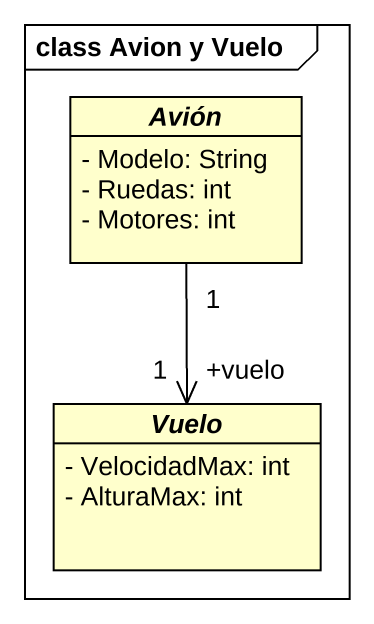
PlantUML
@startuml
mainframe class Avion y Vuelo
hide circle
hide empty members
skinparam classAttributeIconSize 0
abstract class Avión {
  - Modelo: String
  - Ruedas: int
  - Motores: int
}
abstract class Vuelo {
  - VelocidadMax: int
  - AlturaMax: int
}
Avión "1" --> "+vuelo\n1" Vuelo
@enduml
